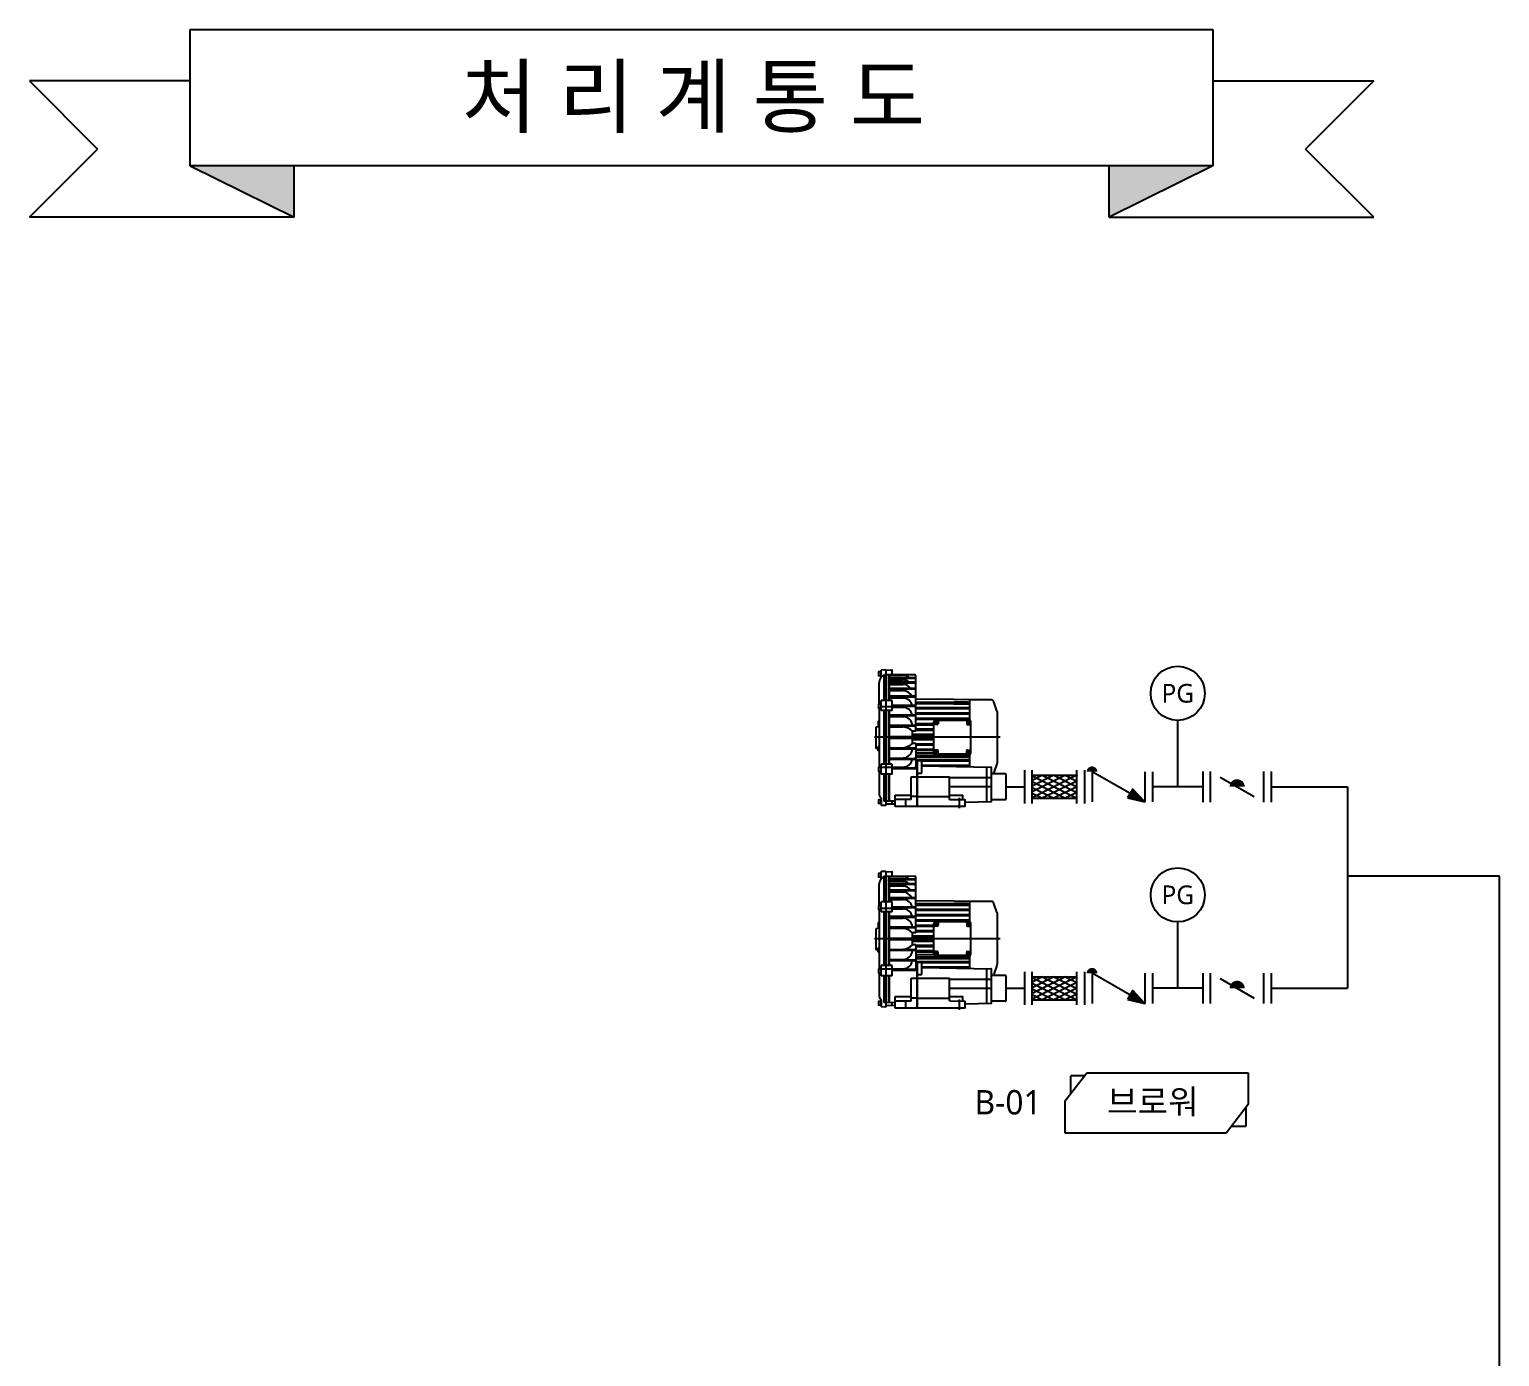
# Model space of a CAD drawing. Header units: millimetres. Extents: x 169673 to 334584, y 156879 to 224061.
# Drawn here: x 180751 to 187109, y 216385 to 222126 of the extents above; entities that cross this region are included whole.
import ezdxf
from ezdxf.enums import TextEntityAlignment as Align

# ---------------------------------------------------------------- set-up
doc = ezdxf.new("R2010")
doc.units = ezdxf.units.MM
doc.header["$LTSCALE"] = 40
doc.header["$MEASUREMENT"] = 0
doc.layers.get('0').update_dxf_attribs({"linetype": 'CONTINUOUS'})
for name, color, linetype in [('A-XXXX-TXT2', 3, 'CONTINUOUS'), ('WL', 5, 'CONTINUOUS'), ('장비', 5, 'CONTINUOUS'), ('해성', 4, 'CONTINUOUS')]:
    doc.layers.add(name, color=color, linetype=linetype)
doc.styles.add('돋움', font='')
doc.styles.add('맑은 고딕', font='malgun.ttf')
doc.styles.get('돋움').set_extended_font_data('Dotum')

msp = doc.modelspace()

# ---------------------------------------------------------------- hatches: boundary and pattern name
at = {"layer": '해성'}
h = msp.add_hatch(color=256, dxfattribs=at)
h.paths.add_polyline_path([(181446.1, 221536.2), (181895.3, 221313.7), (181895.3, 221536.2)])
h.paths.add_polyline_path([(185869.3, 221536.2), (185420.1, 221536.2), (185420.1, 221313.7)])

# ---------------------------------------------------------------- linework, layer by layer
at = {"color": 3}
for p, q in [((185229.3, 217489.8, 0), (185324.4, 217613.3, 0)), ((185314.3, 217600.3, 0), (185253.9, 217600.3, 0)), ((185253.9, 217521.7, 0), (185253.9, 217600.3, 0)), ((185324.4, 217613.3, 0), (186022.1, 217613.3, 0)), ((186022.1, 217613.3, 0), (186022.1, 217476.5, 0)), ((185229.3, 217489.8, 0), (185229.3, 217352.9, 0)), ((186022.1, 217476.5, 0), (185927.1, 217352.9, 0)), ((186010.9, 217461.9, 0), (186010.9, 217381.8, 0)), ((185949.3, 217381.8, 0), (186010.9, 217381.8, 0)), ((185229.3, 217352.9, 0), (185927.1, 217352.9, 0))]:
    msp.add_line(p, q, dxfattribs=at)
at = {"layer": 'WL'}
for p, q in [((185717, 218849.9, 0), (185717, 219136.9, 0)), ((185054.3, 218921.8, 0), (185054.3, 218778.1, 0)), ((185087, 218778.1, 0), (185087, 218921.8, 0)), ((185280.8, 218778.1, 0), (185280.8, 218921.8, 0)), ((185313.5, 218921.8, 0), (185313.5, 218778.1, 0)), ((185575.3, 218784.5, 0), (185346.2, 218915.4, 0)), ((185346.2, 218915.4, 0), (185346.2, 218784.5, 0)), ((185575.3, 218915.4, 0), (185575.3, 218784.5, 0)), ((185608, 218915.4, 0), (185608, 218784.5, 0)), ((185826.1, 218915.6, 0), (185826.1, 218784.2, 0)), ((185858.8, 218784.2, 0), (185858.8, 218915.6, 0)), ((186088.7, 218784.2, 0), (186088.7, 218915.6, 0)), ((186121.4, 218915.6, 0), (186121.4, 218784.2, 0)), ((184974.3, 218849.9, 0), (185054.3, 218849.9, 0)), ((185131.7, 218899.6, 0), (185087, 218877.3, 0)), ((185181.3, 218899.6, 0), (185087, 218852.5, 0)), ((185230.9, 218899.6, 0), (185087, 218827.7, 0)), ((185280.4, 218899.6, 0), (185087, 218802.9, 0)), ((185087, 218899.6, 0), (185280.8, 218899.6, 0)), ((185087, 218897, 0), (185280.4, 218800.3, 0)), ((185087, 218872.2, 0), (185230.9, 218800.3, 0)), ((185087, 218847.4, 0), (185181.3, 218800.3, 0)), ((185131.3, 218899.6, 0), (185280.8, 218824.9, 0)), ((185280.8, 218875, 0), (185131.3, 218800.3, 0)), ((185180.9, 218899.6, 0), (185280.8, 218849.7, 0)), ((185280.8, 218850.2, 0), (185180.9, 218800.3, 0)), ((185230.5, 218899.6, 0), (185280.8, 218874.5, 0)), ((185280.1, 218899.6, 0), (185280.8, 218899.3, 0)), ((185826.1, 218849.9, 0), (185608, 218849.9, 0)), ((185900.4, 218891.9, 0), (186047.1, 218808, 0)), ((186121.4, 218849.9, 0), (186450.9, 218849.9, 0)), ((186450.9, 218849.9, 0), (186450.9, 217978.3, 0)), ((185087, 218822.6, 0), (185131.7, 218800.3, 0)), ((185087, 218800.3, 0), (185280.8, 218800.3, 0)), ((185280.8, 218825.4, 0), (185230.5, 218800.3, 0)), ((185280.8, 218800.6, 0), (185280.1, 218800.3, 0)), ((187108.8, 213741.6), (187108.8, 218463.6)), ((185717, 217978.3, 0), (185717, 218265.2, 0)), ((185054.3, 218050.1, 0), (185054.3, 217906.4, 0)), ((185087, 217906.4, 0), (185087, 218050.1, 0)), ((185131.7, 218027.9, 0), (185087, 218005.6, 0)), ((185181.3, 218027.9, 0), (185087, 217980.8, 0)), ((185230.9, 218027.9, 0), (185087, 217956, 0)), ((185280.4, 218027.9, 0), (185087, 217931.2, 0)), ((185087, 218027.9, 0), (185280.8, 218027.9, 0)), ((185087, 218025.3, 0), (185280.4, 217928.6, 0)), ((185131.3, 218027.9, 0), (185280.8, 217953.2, 0)), ((185180.9, 218027.9, 0), (185280.8, 217978, 0)), ((185230.5, 218027.9, 0), (185280.8, 218002.8, 0)), ((185280.1, 218027.9, 0), (185280.8, 218027.6, 0)), ((185280.8, 217906.4, 0), (185280.8, 218050.1, 0)), ((185313.5, 218050.1, 0), (185313.5, 217906.4, 0)), ((185575.3, 217912.8, 0), (185346.2, 218043.7, 0)), ((185346.2, 218043.7, 0), (185346.2, 217912.8, 0)), ((185575.3, 218043.7, 0), (185575.3, 217912.8, 0)), ((185608, 218043.7, 0), (185608, 217912.8, 0)), ((185826.1, 218044, 0), (185826.1, 217912.6, 0)), ((185858.8, 217912.6, 0), (185858.8, 218044, 0)), ((185900.4, 218020.2, 0), (186047.1, 217936.3, 0)), ((186088.7, 217912.6, 0), (186088.7, 218044, 0)), ((186121.4, 218044, 0), (186121.4, 217912.6, 0)), ((184974.3, 217978.3, 0), (185054.3, 217978.3, 0)), ((185087, 218000.5, 0), (185230.9, 217928.6, 0)), ((185087, 217975.7, 0), (185181.3, 217928.6, 0)), ((185087, 217950.9, 0), (185131.7, 217928.6, 0)), ((185280.8, 218003.3, 0), (185131.3, 217928.6, 0)), ((185280.8, 217978.5, 0), (185180.9, 217928.6, 0)), ((185280.8, 217953.7, 0), (185230.5, 217928.6, 0)), ((185826.1, 217978.3, 0), (185608, 217978.3, 0)), ((186121.4, 217978.3, 0), (186450.9, 217978.3, 0)), ((185087, 217928.6, 0), (185280.8, 217928.6, 0)), ((185280.8, 217928.9, 0), (185280.1, 217928.6, 0))]:
    msp.add_line(p, q, dxfattribs=at)
at = {"layer": 'WL', "elevation": 0}
for points in [[(185334.2, 218915.4, 21.8, 21.8, -1), (185358.2, 218915.4, 0, 0, 0)], [(185334.2, 218043.7, 21.8, 21.8, -1), (185358.2, 218043.7, 0, 0, 0)]]:
    msp.add_lwpolyline(points, format="xyseb", dxfattribs=at)
for points in [[(185500.3, 218801.9), (185575.3, 218784.5), (185522.2, 218840.2), (185500.3, 218801.9)], [(185500.3, 217930.3), (185575.3, 217912.8), (185522.2, 217968.5), (185500.3, 217930.3)]]:
    msp.add_lwpolyline(points, dxfattribs=at)
at = {"layer": 'WL', "const_width": 31.2, "elevation": 0}
for points in [[(185956.5, 218849.9, -1), (185991, 218849.9, -1)], [(185956.5, 217978.3, -1), (185991, 217978.3, -1)]]:
    msp.add_lwpolyline(points, format="xyb", dxfattribs=at)
at = {"layer": 'WL'}
msp.add_lwpolyline([(187108.8, 218463.6), (186450.9, 218463.6)], dxfattribs=at)
for centre in [(185717, 219254, 0), (185717, 218382.3, 0)]:
    msp.add_circle(centre, 117.1, dxfattribs=at)
for points in [[(185522.2, 218840.2, 0), (185500.3, 218801.9, 0), (185575.3, 218784.5, 0)], [(185522.2, 217968.5, 0), (185500.3, 217930.3, 0), (185575.3, 217912.8, 0)]]:
    msp.add_solid(points, dxfattribs=at)
at = {"layer": '장비'}
for p, q in [((184422.5, 219346.8, 0), (184422.5, 219330.8, 0)), ((184434.1, 219347.1, 0), (184422.8, 219347.1, 0)), ((184432.4, 219346.8, 0), (184432.4, 219330.8, 0)), ((184453.9, 219355.3, 0), (184453.9, 218768.8, 0)), ((184434.1, 219330.5, 0), (184422.8, 219330.5, 0)), ((184816.5, 219226.1, 0), (184816.5, 219136.9, 0)), ((184909.7, 219226.1, 0), (184816.8, 219226.1, 0)), ((184422.5, 219206.9, 0), (184422.5, 219190.9, 0)), ((184423.2, 219190.6, 0), (184422.5, 219191.3, 0)), ((184434.1, 219207.1, 0), (184422.8, 219207.1, 0)), ((184434.1, 219190.6, 0), (184422.8, 219190.6, 0)), ((184425.3, 219190.6, 0), (184425.3, 218933.3, 0)), ((184432.4, 219206.9, 0), (184432.4, 219190.9, 0)), ((184934.9, 219179.1, 0), (184922.2, 219217, 0)), ((184934.9, 219179.1, 0), (184922.2, 219217, 0)), ((184411.9, 219108, 0), (184411.9, 219016.2, 0)), ((184421.8, 219132.6, 0), (184421.8, 219116.6, 0)), ((184425.3, 219132.9, 0), (184422, 219132.9, 0)), ((184425.3, 219116.3, 0), (184422, 219116.3, 0)), ((184817.4, 219136.9, 0), (184667, 219136.9, 0)), ((184421.8, 219007.3, 0), (184421.8, 219023.3, 0)), ((184425.3, 219023.6, 0), (184422, 219023.6, 0)), ((184425.3, 219007, 0), (184422, 219007, 0)), ((184817.4, 218991.5, 0), (184667, 218991.5, 0)), ((184422.5, 218933.1, 0), (184422.5, 218917.1, 0)), ((184434.1, 218933.3, 0), (184422.8, 218933.3, 0)), ((184434.1, 218916.8, 0), (184422.8, 218916.8, 0)), ((184425.3, 218916.8, 0), (184425.3, 218822.9, 0)), ((184432.4, 218933.1, 0), (184432.4, 218917.1, 0)), ((184972.7, 218905.6, 0), (184913.2, 218906.1, 0)), ((184972.7, 218905.6, 0), (184913.2, 218906.1, 0)), ((184934.9, 218949.2, 0), (184922.2, 218911.3, 0)), ((184422.5, 218793.4, 0), (184422.5, 218777.3, 0)), ((184434.1, 218793.6, 0), (184422.8, 218793.6, 0)), ((184434.1, 218777.1, 0), (184422.8, 218777.1, 0)), ((184432.4, 218793.4, 0), (184432.4, 218777.3, 0)), ((184972.7, 218794.2, 0), (184913.2, 218793.8, 0)), ((184797.5, 218764.7, 0), (184495.2, 218764.7, 0)), ((184422.5, 218475.1, 0), (184422.5, 218459.1, 0)), ((184434.1, 218475.4, 0), (184422.8, 218475.4, 0)), ((184434.1, 218458.9, 0), (184422.8, 218458.9, 0)), ((184432.4, 218475.1, 0), (184432.4, 218459.1, 0)), ((184453.9, 218483.7, 0), (184453.9, 217897.2, 0)), ((184422.5, 218335.2, 0), (184422.5, 218319.2, 0)), ((184434.1, 218335.5, 0), (184422.8, 218335.5, 0)), ((184432.4, 218335.2, 0), (184432.4, 218319.2, 0)), ((184816.5, 218354.4, 0), (184816.5, 218265.2, 0)), ((184909.7, 218354.4, 0), (184816.8, 218354.4, 0)), ((184934.9, 218307.4, 0), (184922.2, 218345.4, 0)), ((184934.9, 218307.4, 0), (184922.2, 218345.4, 0)), ((184423.2, 218319, 0), (184422.5, 218319.7, 0)), ((184434.1, 218319, 0), (184422.8, 218319, 0)), ((184425.3, 218319, 0), (184425.3, 218061.7, 0)), ((184411.9, 218236.3, 0), (184411.9, 218144.5, 0)), ((184421.8, 218260.9, 0), (184421.8, 218244.9, 0)), ((184425.3, 218261.2, 0), (184422, 218261.2, 0)), ((184425.3, 218244.7, 0), (184422, 218244.7, 0)), ((184817.4, 218265.2, 0), (184667, 218265.2, 0)), ((184421.8, 218135.6, 0), (184421.8, 218151.7, 0)), ((184425.3, 218151.9, 0), (184422, 218151.9, 0)), ((184425.3, 218135.4, 0), (184422, 218135.4, 0)), ((184817.4, 218119.8, 0), (184667, 218119.8, 0)), ((184934.9, 218077.5, 0), (184922.2, 218039.6, 0)), ((184422.5, 218061.4, 0), (184422.5, 218045.4, 0)), ((184434.1, 218061.7, 0), (184422.8, 218061.7, 0)), ((184434.1, 218045.2, 0), (184422.8, 218045.2, 0)), ((184425.3, 218045.2, 0), (184425.3, 217951.2, 0)), ((184432.4, 218061.4, 0), (184432.4, 218045.4, 0)), ((184972.7, 218033.9, 0), (184913.2, 218034.4, 0)), ((184972.7, 218033.9, 0), (184913.2, 218034.4, 0)), ((184422.5, 217921.7, 0), (184422.5, 217905.7, 0)), ((184434.1, 217921.9, 0), (184422.8, 217921.9, 0)), ((184434.1, 217905.4, 0), (184422.8, 217905.4, 0)), ((184432.4, 217921.7, 0), (184432.4, 217905.7, 0)), ((184797.5, 217893, 0), (184495.2, 217893, 0)), ((184972.7, 217922.6, 0), (184913.2, 217922.1, 0))]:
    msp.add_line(p, q, dxfattribs=at)
at = {"layer": '장비', "elevation": 0}
for points in [[(184453.9, 219355.3), (184434.1, 219354.7)], [(184434.1, 219323.4), (184434.1, 219354.7)], [(184453.9, 219355.3), (184481.2, 219354.5)], [(184482, 219336), (184482, 219353.7)], [(184425.3, 219207.1), (184425.3, 219301.3)], [(184446.3, 219331.5), (184448.1, 219336.4)], [(184446.3, 219331.5), (184446.3, 219223.8)], [(184448.1, 219336.4), (184448.1, 219223.8)], [(184448.1, 219336.4), (184579, 219335)], [(184465.5, 219336.2), (184468.8, 219333.4)], [(184465.5, 219336.2), (184465.5, 219223.8)], [(184579, 219321.9), (184465.5, 219321.9)], [(184579, 219318.6), (184465.5, 219318.6)], [(184468.8, 219313), (184465.5, 219318.6)], [(184579, 219302.1), (184465.5, 219302.1)], [(184579, 219298.8), (184465.5, 219298.8)], [(184468.8, 219293.1), (184465.5, 219298.8)], [(184468.8, 219333.4), (184468.8, 219321.9)], [(184468.8, 219333.4), (184529.9, 219332.7)], [(184468.8, 219313), (184529.9, 219312.4)], [(184468.8, 219313), (184468.8, 219302.1)], [(184468.8, 219293.1), (184529.9, 219292.4)], [(184468.8, 219293.1), (184468.8, 219275)], [(184583.9, 219090.7), (184583.9, 219330)], [(184482, 219223.8), (184434.1, 219223.8)], [(184434.1, 219180.2), (184434.1, 219223.8)], [(184579, 219275), (184465.5, 219275)], [(184579, 219271.7), (184465.5, 219271.7)], [(184468.8, 219266.7), (184465.5, 219271.7)], [(184579, 219241.6), (184465.5, 219241.6)], [(184579, 219238.3), (184465.5, 219238.3)], [(184468.8, 219234.4), (184465.5, 219238.3)], [(184468.8, 219266.7), (184529.9, 219266)], [(184468.8, 219266.7), (184468.8, 219241.6)], [(184468.8, 219234.4), (184529.9, 219233.7)], [(184468.8, 219234.4), (184468.8, 219223.8)], [(184482, 219180.2), (184482, 219223.8)], [(184677.8, 219228.6), (184583.9, 219226.9)], [(184816.5, 219226.1), (184677.8, 219228.6)], [(184816.8, 219224.4), (184816.8, 219226.1)], [(184482, 219195.4), (184434.1, 219195.4)], [(184482, 219180.2), (184434.1, 219180.2)], [(184446.3, 219180.2), (184446.3, 218948.1)], [(184448.1, 219180.2), (184448.1, 218948.1)], [(184465.5, 219180.2), (184465.5, 218948.1)], [(184579, 219160.1), (184465.5, 219160.1)], [(184579, 219156.8), (184465.5, 219156.8)], [(184468.8, 219153.9), (184465.5, 219156.8)], [(184468.8, 219180.2), (184468.8, 219160.1)], [(184579, 219200.9), (184482, 219200.9)], [(184579, 219197.6), (184482, 219197.6)], [(184482, 219194), (184529.9, 219193.5)], [(184583.9, 219216.1), (184811.6, 219216.1)], [(184583.9, 219214.5), (184811.6, 219214.5)], [(184677.8, 219208.7), (184583.9, 219207.1)], [(184583.9, 219193), (184811.6, 219193)], [(184583.9, 219191.4), (184811.6, 219191.4)], [(184583.9, 219188), (184811.6, 219188)], [(184583.9, 219169.9), (184811.6, 219169.9)], [(184583.9, 219168.2), (184811.6, 219168.2)], [(184583.9, 219164.9), (184811.6, 219164.9)], [(184816.5, 219206.3), (184677.8, 219208.7)], [(184808.3, 219216.2), (184752.1, 219216.2)], [(184811.6, 219216.1), (184811.6, 219206.3)], [(184811.6, 219193), (184811.6, 219188)], [(184811.6, 219169.9), (184811.6, 219164.9)], [(184937.4, 218953.5), (184937.4, 219174.8)], [(184425.3, 219109.9), (184411.9, 219108)], [(184579, 219115.2), (184465.5, 219115.2)], [(184579, 219111.8), (184465.5, 219111.8)], [(184468.8, 219109.9), (184465.5, 219111.8)], [(184468.8, 219153.9), (184468.8, 219115.2)], [(184468.8, 219153.9), (184529.9, 219153.3)], [(184468.8, 219109.9), (184529.9, 219109.2)], [(184468.8, 219109.9), (184468.8, 219067.5)], [(184583.9, 219146.7), (184811.6, 219146.7)], [(184583.9, 219145.1), (184811.6, 219145.1)], [(184583.9, 219141.8), (184811.6, 219141.8)], [(184583.9, 219123.6), (184662.1, 219123.6)], [(184583.9, 219122), (184662.1, 219122)], [(184583.9, 219118.7), (184662.1, 219118.7)], [(184583.9, 219100.5), (184662.1, 219100.5)], [(184583.9, 219098.8), (184662.1, 219098.8)], [(184583.9, 219095.5), (184662.1, 219095.5)], [(184662.1, 218996.4), (184662.1, 219131.9)], [(184676.9, 219119.5), (184665.4, 219119.5)], [(184676.2, 219126.9), (184669.4, 219126.9)], [(184672.8, 219123.5), (184672.8, 219130.4)], [(184680.2, 219133.6), (184680.2, 219122.8)], [(184804.2, 219133.6), (184804.2, 219122.8)], [(184807.5, 219119.5), (184819, 219119.5)], [(184808.2, 219126.9), (184815, 219126.9)], [(184811.6, 219146.7), (184811.6, 219141.8)], [(184811.6, 219123.5), (184811.6, 219130.4)], [(184822.3, 218996.4), (184822.3, 219131.9)], [(184949.7, 219064.2), (184405, 219064.2)], [(184468.8, 219067.5), (184465.5, 219066.6)], [(184465.5, 219066.6), (184581.5, 219066.6)], [(184465.5, 219061.7), (184581.5, 219061.7)], [(184468.8, 219060.9), (184465.5, 219061.7)], [(184468.8, 219067.5), (184580.6, 219067.5)], [(184468.8, 219060.9), (184468.8, 219018.4)], [(184468.8, 219060.9), (184580.6, 219060.9)], [(184569.6, 219067.5), (184569.6, 219090.7)], [(184583.9, 219090.7), (184569.6, 219090.7)], [(184569.6, 219077.4), (184662.1, 219077.4)], [(184569.6, 219075.7), (184662.1, 219075.7)], [(184569.6, 219072.4), (184662.1, 219072.4)], [(184569.6, 219037.6), (184569.6, 219060.9)], [(184569.6, 219059.2), (184662.1, 219059.2)], [(184569.6, 219055.9), (184662.1, 219055.9)], [(184569.6, 219054.2), (184662.1, 219054.2)], [(184583.9, 219037.6), (184569.6, 219037.6)], [(184580.6, 219067.5), (184581.5, 219066.6)], [(184581.5, 219061.7), (184580.6, 219060.9)], [(184583.9, 219037.6), (184583.9, 218932.4)], [(184583.9, 219036.1), (184662.1, 219036.1)], [(184583.9, 219032.8), (184662.1, 219032.8)], [(184583.9, 219031.1), (184662.1, 219031.1)], [(184421.8, 219014.8), (184411.9, 219016.2)], [(184468.8, 219018.4), (184465.5, 219016.5)], [(184579, 219016.5), (184465.5, 219016.5)], [(184579, 219013.2), (184465.5, 219013.2)], [(184468.8, 218974.4), (184465.5, 218971.5)], [(184579, 218971.5), (184465.5, 218971.5)], [(184579, 218968.2), (184465.5, 218968.2)], [(184468.8, 219018.4), (184529.9, 219019.1)], [(184468.8, 219013.2), (184468.8, 218974.4)], [(184468.8, 218974.4), (184529.9, 218975.1)], [(184468.8, 218968.2), (184468.8, 218948.1)], [(184583.9, 219012.9), (184662.1, 219012.9)], [(184583.9, 219009.6), (184662.1, 219009.6)], [(184583.9, 219008), (184662.1, 219008)], [(184583.9, 218996.4), (184662.1, 218996.4)], [(184583.9, 218986.5), (184816.5, 218986.5)], [(184583.9, 218978.2), (184816.5, 218978.2)], [(184583.9, 218966.7), (184811.6, 218966.7)], [(184676.9, 219008.8), (184665.4, 219008.8)], [(184676.2, 219001.4), (184669.4, 219001.4)], [(184672.8, 219004.8), (184672.8, 218998)], [(184680.2, 218994.8), (184680.2, 219005.5)], [(184804.2, 218994.8), (184804.2, 219005.5)], [(184807.5, 219008.8), (184819, 219008.8)], [(184808.2, 219001.4), (184815, 219001.4)], [(184811.6, 219004.8), (184811.6, 218998)], [(184811.6, 218961.7), (184811.6, 218966.7)], [(184816.5, 218991.5), (184816.5, 218936.4)], [(184482, 218948.1), (184434.1, 218948.1)], [(184434.1, 218904.5), (184434.1, 218948.1)], [(184482, 218932.9), (184434.1, 218932.9)], [(184482, 218904.5), (184434.1, 218904.5)], [(184446.3, 218904.5), (184446.3, 218788)], [(184448.1, 218904.5), (184448.1, 218787.9)], [(184465.5, 218904.5), (184465.5, 218787.6)], [(184468.8, 218904.5), (184468.8, 218787.6)], [(184482, 218904.5), (184482, 218948.1)], [(184482, 218934.3), (184529.9, 218934.8)], [(184579, 218930.8), (184482, 218930.8)], [(184579, 218927.5), (184482, 218927.5)], [(184589.4, 218963.3), (184583.9, 218963.8)], [(184589.4, 218963.4), (184811.6, 218963.4)], [(184589.4, 218764.7), (184589.4, 218963.3)], [(184589.4, 218963.3), (184591, 218963.3)], [(184591, 218963.3), (184610, 218963.3)], [(184591, 218764.7), (184591, 218963.3)], [(184591, 218909.4), (184610, 218909.4)], [(184610, 218909.4), (184610, 218963.3)], [(184610, 218961.7), (184811.6, 218961.7)], [(184610, 218943.5), (184811.6, 218943.5)], [(184610, 218940.4), (184909.9, 218934.6)], [(184610, 218940.2), (184811.6, 218940.2)], [(184701.7, 218938.6), (184811.6, 218938.6)], [(184811.6, 218938.6), (184811.6, 218943.5)], [(184891.7, 218785.4), (184891.7, 218934.9)], [(184911.5, 218787.4), (184911.5, 218932.9)], [(184974.3, 218795.9), (184974.3, 218904)], [(184564.6, 218893.7), (184729.8, 218893.7)], [(184564.6, 218794.4), (184564.6, 218893.7)], [(184729.8, 218795.5), (184729.8, 218893.7)], [(184729.8, 218890.3), (184911.5, 218890.3)], [(184729.8, 218851), (184911.5, 218851)], [(184434.1, 218800.8), (184434.1, 218769.4)], [(184495.2, 218787.1), (184446.3, 218788)], [(184495.2, 218774.7), (184453.9, 218775.4)], [(184482, 218774.9), (184482, 218787.3)], [(184495.2, 218814.2), (184564.6, 218814.2)], [(184495.2, 218764.7), (184495.2, 218814.2)], [(184564.6, 218794.4), (184495.2, 218794.4)], [(184541.5, 218764.7), (184541.5, 218794.4)], [(184589.4, 218807.7), (184564.6, 218807.7)], [(184591, 218807.7), (184729.8, 218807.7)], [(184729.8, 218814.2), (184787.6, 218814.2)], [(184729.8, 218795.5), (184797.5, 218794.4)], [(184772.8, 218757.5), (184772.8, 218802)], [(184787.6, 218794.6), (184787.6, 218814.2)], [(184797.5, 218764.7), (184797.5, 218794.4)], [(184797.5, 218783.5), (184909.9, 218785.7)], [(184453.9, 218768.8), (184434.1, 218769.4)], [(184453.9, 218483.7), (184434.1, 218483.1)], [(184434.1, 218451.7), (184434.1, 218483.1)], [(184446.3, 218459.8), (184448.1, 218464.7)], [(184446.3, 218459.8), (184446.3, 218352.1)], [(184448.1, 218464.7), (184579, 218463.3)], [(184448.1, 218464.7), (184448.1, 218352.1)], [(184453.9, 218483.7), (184481.2, 218482.8)], [(184465.5, 218464.5), (184465.5, 218352.1)], [(184465.5, 218464.5), (184468.8, 218461.7)], [(184468.8, 218461.7), (184468.8, 218450.2)], [(184468.8, 218461.7), (184529.9, 218461)], [(184482, 218464.3), (184482, 218482)], [(184583.9, 218219), (184583.9, 218458.3)], [(184425.3, 218335.5), (184425.3, 218429.6)], [(184579, 218450.2), (184465.5, 218450.2)], [(184579, 218446.9), (184465.5, 218446.9)], [(184468.8, 218441.4), (184465.5, 218446.9)], [(184579, 218430.4), (184465.5, 218430.4)], [(184579, 218427.1), (184465.5, 218427.1)], [(184468.8, 218421.4), (184465.5, 218427.1)], [(184579, 218403.3), (184465.5, 218403.3)], [(184579, 218400), (184465.5, 218400)], [(184468.8, 218395), (184465.5, 218400)], [(184468.8, 218441.4), (184468.8, 218430.4)], [(184468.8, 218441.4), (184529.9, 218440.7)], [(184468.8, 218421.4), (184529.9, 218420.7)], [(184468.8, 218421.4), (184468.8, 218403.3)], [(184468.8, 218395), (184529.9, 218394.3)], [(184468.8, 218395), (184468.8, 218369.9)], [(184482, 218352.1), (184434.1, 218352.1)], [(184434.1, 218308.5), (184434.1, 218352.1)], [(184579, 218369.9), (184465.5, 218369.9)], [(184468.8, 218362.7), (184465.5, 218366.6)], [(184579, 218366.6), (184465.5, 218366.6)], [(184468.8, 218362.7), (184468.8, 218352.1)], [(184468.8, 218362.7), (184529.9, 218362)], [(184482, 218308.5), (184482, 218352.1)], [(184677.8, 218356.9), (184583.9, 218355.2)], [(184583.9, 218344.5), (184811.6, 218344.5)], [(184583.9, 218342.8), (184811.6, 218342.8)], [(184677.8, 218337.1), (184583.9, 218335.4)], [(184816.5, 218354.4), (184677.8, 218356.9)], [(184816.5, 218334.6), (184677.8, 218337.1)], [(184808.3, 218344.5), (184752.1, 218344.5)], [(184811.6, 218344.5), (184811.6, 218334.7)], [(184816.8, 218352.7), (184816.8, 218354.4)], [(184482, 218323.7), (184434.1, 218323.7)], [(184482, 218308.5), (184434.1, 218308.5)], [(184446.3, 218308.5), (184446.3, 218076.5)], [(184448.1, 218308.5), (184448.1, 218076.5)], [(184465.5, 218308.5), (184465.5, 218076.5)], [(184579, 218288.4), (184465.5, 218288.4)], [(184579, 218285.1), (184465.5, 218285.1)], [(184468.8, 218282.3), (184465.5, 218285.1)], [(184468.8, 218308.5), (184468.8, 218288.4)], [(184468.8, 218282.3), (184468.8, 218243.5)], [(184468.8, 218282.3), (184529.9, 218281.6)], [(184579, 218329.2), (184482, 218329.2)], [(184579, 218325.9), (184482, 218325.9)], [(184482, 218322.3), (184529.9, 218321.8)], [(184583.9, 218321.3), (184811.6, 218321.3)], [(184583.9, 218319.7), (184811.6, 218319.7)], [(184583.9, 218316.4), (184811.6, 218316.4)], [(184583.9, 218298.2), (184811.6, 218298.2)], [(184583.9, 218296.6), (184811.6, 218296.6)], [(184583.9, 218293.3), (184811.6, 218293.3)], [(184583.9, 218275.1), (184811.6, 218275.1)], [(184583.9, 218273.4), (184811.6, 218273.4)], [(184583.9, 218270.1), (184811.6, 218270.1)], [(184811.6, 218321.3), (184811.6, 218316.4)], [(184811.6, 218298.2), (184811.6, 218293.3)], [(184811.6, 218275.1), (184811.6, 218270.1)], [(184937.4, 218081.9), (184937.4, 218303.1)], [(184425.3, 218238.2), (184411.9, 218236.3)], [(184579, 218243.5), (184465.5, 218243.5)], [(184579, 218240.2), (184465.5, 218240.2)], [(184468.8, 218238.2), (184465.5, 218240.2)], [(184468.8, 218238.2), (184529.9, 218237.6)], [(184468.8, 218238.2), (184468.8, 218195.8)], [(184583.9, 218219), (184569.6, 218219)], [(184569.6, 218195.8), (184569.6, 218219)], [(184569.6, 218205.7), (184662.1, 218205.7)], [(184569.6, 218204), (184662.1, 218204)], [(184583.9, 218251.9), (184662.1, 218251.9)], [(184583.9, 218250.3), (184662.1, 218250.3)], [(184583.9, 218247), (184662.1, 218247)], [(184583.9, 218228.8), (184662.1, 218228.8)], [(184583.9, 218227.2), (184662.1, 218227.2)], [(184583.9, 218223.9), (184662.1, 218223.9)], [(184662.1, 218124.8), (184662.1, 218260.2)], [(184676.9, 218247.8), (184665.4, 218247.8)], [(184676.2, 218255.3), (184669.4, 218255.3)], [(184672.8, 218251.9), (184672.8, 218258.7)], [(184680.2, 218261.9), (184680.2, 218251.1)], [(184804.2, 218261.9), (184804.2, 218251.1)], [(184807.5, 218247.8), (184819, 218247.8)], [(184808.2, 218255.3), (184815, 218255.3)], [(184811.6, 218251.9), (184811.6, 218258.7)], [(184822.3, 218124.8), (184822.3, 218260.2)], [(184949.7, 218192.5), (184405, 218192.5)], [(184421.8, 218143.1), (184411.9, 218144.5)], [(184468.8, 218195.8), (184465.5, 218195)], [(184465.5, 218195), (184581.5, 218195)], [(184465.5, 218190), (184581.5, 218190)], [(184468.8, 218189.2), (184465.5, 218190)], [(184468.8, 218146.8), (184465.5, 218144.8)], [(184579, 218144.8), (184465.5, 218144.8)], [(184579, 218141.5), (184465.5, 218141.5)], [(184468.8, 218195.8), (184580.6, 218195.8)], [(184468.8, 218189.2), (184580.6, 218189.2)], [(184468.8, 218189.2), (184468.8, 218146.8)], [(184468.8, 218146.8), (184529.9, 218147.4)], [(184468.8, 218141.5), (184468.8, 218102.7)], [(184569.6, 218200.7), (184662.1, 218200.7)], [(184569.6, 218166), (184569.6, 218189.2)], [(184569.6, 218187.5), (184662.1, 218187.5)], [(184569.6, 218184.2), (184662.1, 218184.2)], [(184569.6, 218182.6), (184662.1, 218182.6)], [(184583.9, 218166), (184569.6, 218166)], [(184580.6, 218195.8), (184581.5, 218195)], [(184581.5, 218190), (184580.6, 218189.2)], [(184583.9, 218166), (184583.9, 218060.8)], [(184583.9, 218164.4), (184662.1, 218164.4)], [(184583.9, 218161.1), (184662.1, 218161.1)], [(184583.9, 218159.4), (184662.1, 218159.4)], [(184583.9, 218141.3), (184662.1, 218141.3)], [(184482, 218076.5), (184434.1, 218076.5)], [(184434.1, 218032.9), (184434.1, 218076.5)], [(184468.8, 218102.7), (184465.5, 218099.9)], [(184579, 218099.9), (184465.5, 218099.9)], [(184579, 218096.5), (184465.5, 218096.5)], [(184468.8, 218102.7), (184529.9, 218103.4)], [(184468.8, 218096.5), (184468.8, 218076.5)], [(184482, 218032.9), (184482, 218076.5)], [(184583.9, 218138), (184662.1, 218138)], [(184583.9, 218136.3), (184662.1, 218136.3)], [(184583.9, 218124.7), (184662.1, 218124.7)], [(184583.9, 218114.8), (184816.5, 218114.8)], [(184583.9, 218106.6), (184816.5, 218106.6)], [(184583.9, 218095), (184811.6, 218095)], [(184589.4, 218091.6), (184583.9, 218092.1)], [(184589.4, 218091.7), (184811.6, 218091.7)], [(184589.4, 218091.6), (184591, 218091.6)], [(184589.4, 217893), (184589.4, 218091.6)], [(184591, 217893), (184591, 218091.6)], [(184591, 218091.6), (184610, 218091.6)], [(184610, 218037.7), (184610, 218091.6)], [(184610, 218090), (184811.6, 218090)], [(184676.9, 218137.2), (184665.4, 218137.2)], [(184676.2, 218129.7), (184669.4, 218129.7)], [(184672.8, 218133.1), (184672.8, 218126.3)], [(184680.2, 218123.1), (184680.2, 218133.8)], [(184804.2, 218123.1), (184804.2, 218133.8)], [(184807.5, 218137.2), (184819, 218137.2)], [(184808.2, 218129.7), (184815, 218129.7)], [(184811.6, 218133.1), (184811.6, 218126.3)], [(184811.6, 218090), (184811.6, 218095)], [(184816.5, 218119.8), (184816.5, 218064.7)], [(184482, 218061.3), (184434.1, 218061.3)], [(184482, 218032.9), (184434.1, 218032.9)], [(184446.3, 218032.9), (184446.3, 217916.3)], [(184448.1, 218032.9), (184448.1, 217916.3)], [(184465.5, 218032.9), (184465.5, 217916)], [(184468.8, 218032.9), (184468.8, 217915.9)], [(184482, 218062.7), (184529.9, 218063.2)], [(184579, 218059.1), (184482, 218059.1)], [(184579, 218055.8), (184482, 218055.8)], [(184564.6, 218022), (184729.8, 218022)], [(184564.6, 217922.8), (184564.6, 218022)], [(184591, 218037.7), (184610, 218037.7)], [(184610, 218071.9), (184811.6, 218071.9)], [(184610, 218068.7), (184909.9, 218062.9)], [(184610, 218068.6), (184811.6, 218068.6)], [(184701.7, 218066.9), (184811.6, 218066.9)], [(184729.8, 217923.9), (184729.8, 218022)], [(184729.8, 218018.6), (184911.5, 218018.6)], [(184811.6, 218066.9), (184811.6, 218071.9)], [(184891.7, 217913.7), (184891.7, 218063.3)], [(184911.5, 217915.7), (184911.5, 218061.3)], [(184974.3, 217924.2), (184974.3, 218032.3)], [(184729.8, 217979.3), (184911.5, 217979.3)], [(184434.1, 217929.1), (184434.1, 217897.7)], [(184453.9, 217897.2), (184434.1, 217897.7)], [(184495.2, 217915.4), (184446.3, 217916.3)], [(184495.2, 217903), (184453.9, 217903.8)], [(184482, 217903.3), (184482, 217915.7)], [(184495.2, 217942.5), (184564.6, 217942.5)], [(184495.2, 217893), (184495.2, 217942.5)], [(184564.6, 217922.8), (184495.2, 217922.8)], [(184541.5, 217893), (184541.5, 217922.8)], [(184589.4, 217936), (184564.6, 217936)], [(184591, 217936), (184729.8, 217936)], [(184729.8, 217942.5), (184787.6, 217942.5)], [(184729.8, 217923.9), (184797.5, 217922.8)], [(184772.8, 217885.9), (184772.8, 217930.3)], [(184787.6, 217922.9), (184787.6, 217942.5)], [(184797.5, 217893), (184797.5, 217922.8)], [(184797.5, 217911.9), (184909.9, 217914)]]:
    msp.add_lwpolyline(points, dxfattribs=at)
at = {"layer": '장비'}
for centre in [(184672.8, 219126.9, 0), (184811.6, 219126.9, 0), (184672.8, 219001.4, 0), (184811.6, 219001.4, 0), (184672.8, 218255.3, 0), (184811.6, 218255.3, 0), (184672.8, 218129.7, 0), (184811.6, 218129.7, 0)]:
    msp.add_circle(centre, 4.96, dxfattribs=at)
for centre, radius, start, end in [((184422.8, 219346.8, 0), 0.248, 90, 180), ((184432.2, 219346.8, 0), 0.248, 0, 90), ((184481.2, 219353.7, 0), 0.826, 0, 88.31532), ((184422.8, 219330.8, 0), 0.248, 180, 270), ((184457.6, 219301.3, 0), 32.2, 110.52374, 180), ((184432.2, 219330.8, 0), 0.248, 270, 0), ((184529.4, 219292.6, 0), 40.1, 46.89126, 89.38013), ((184529.4, 219272.2, 0), 40.1, 48.09295, 89.38013), ((184529.4, 219252.3, 0), 40.1, 34.49386, 89.38013), ((184579, 219330, 0), 4.96, 0, 89.38013), ((184579, 219316.9, 0), 4.96, 0, 90), ((184579, 219313.6, 0), 4.96, 0, 90), ((184579, 219297.2, 0), 4.96, 0, 90), ((184579, 219293.8, 0), 4.96, 0, 90), ((184529.4, 219225.9, 0), 40.1, 23.07998, 89.38013), ((184529.4, 219193.6, 0), 40.1, 10.46937, 89.38013), ((184579, 219270, 0), 4.96, 0, 90), ((184579, 219266.7, 0), 4.96, 0, 90), ((184579, 219236.6, 0), 4.96, 0, 90), ((184579, 219233.3, 0), 4.96, 0, 90), ((184909.7, 219212.8, 0), 13.2, 18.47946, 90), ((184422.8, 219206.9, 0), 0.248, 90, 180), ((184422.8, 219190.9, 0), 0.248, 180, 270), ((184432.2, 219206.9, 0), 0.248, 0, 90), ((184432.2, 219190.9, 0), 0.248, 270, 0), ((184529.4, 219153.4, 0), 40.1, 9.70505, 89.38013), ((184579, 219195.9, 0), 4.96, 0, 90), ((184579, 219192.6, 0), 4.96, 0, 90), ((184579, 219155.2, 0), 4.96, 0, 90), ((184579, 219151.9, 0), 4.96, 0, 90), ((184932.4, 219174.8, 0), 4.96, 0, 60), ((184422, 219132.6, 0), 0.248, 90, 180), ((184422, 219116.6, 0), 0.248, 180, 270), ((184528.7, 219111.5, 0), 41.8, 4.93014, 88.46166), ((184522.2, 219041.7, 0), 68, 45.80472, 83.50837), ((184579, 219110.2, 0), 4.96, 0, 90), ((184579, 219106.9, 0), 4.96, 0, 90), ((184667, 219131.9, 0), 4.96, 90, 180), ((184665.4, 219116.2, 0), 3.3, 90, 180), ((184676.9, 219122.8, 0), 3.3, 270, 0), ((184683.6, 219133.6, 0), 3.3, 90, 180), ((184800.8, 219133.6, 0), 3.3, 0, 90), ((184807.5, 219122.8, 0), 3.3, 180, 270), ((184817.4, 219131.9, 0), 4.96, 0, 90), ((184819, 219116.2, 0), 3.3, 0, 90), ((184522.2, 219086.6, 0), 68, 276.49163, 314.19528), ((184580.6, 219064.2, 0), 3.3, 270, 90), ((184581.5, 219064.2, 0), 2.48, 270, 90), ((184422, 219023.3, 0), 0.248, 90, 180), ((184422, 219007.3, 0), 0.248, 180, 270), ((184528.7, 219016.8, 0), 41.8, 271.53834, 355.06986), ((184529.4, 218975, 0), 40.1, 270.61987, 350.29495), ((184579, 219021.4, 0), 4.96, 270, 0), ((184579, 219018.1, 0), 4.96, 270, 0), ((184579, 218976.5, 0), 4.96, 270, 0), ((184579, 218973.2, 0), 4.96, 270, 0), ((184665.4, 219012.1, 0), 3.3, 180, 270), ((184667, 218996.4, 0), 4.96, 180, 270), ((184676.9, 219005.5, 0), 3.3, 0, 90), ((184683.6, 218994.8, 0), 3.3, 180, 270), ((184800.8, 218994.8, 0), 3.3, 270, 0), ((184807.5, 219005.5, 0), 3.3, 90, 180), ((184817.4, 218996.4, 0), 4.96, 270, 0), ((184819, 219012.1, 0), 3.3, 270, 0), ((184422.8, 218933.1, 0), 0.248, 90, 180), ((184422.8, 218917.1, 0), 0.248, 180, 270), ((184432.2, 218933.1, 0), 0.248, 0, 90), ((184432.2, 218917.1, 0), 0.248, 270, 0), ((184579, 218935.7, 0), 4.96, 270, 0), ((184579, 218932.4, 0), 4.96, 270, 0), ((184909.9, 218932.9, 0), 1.65, 0, 88.89829), ((184913.2, 218907.7, 0), 1.65, 180, 269.54767), ((184909.7, 218915.5, 0), 13.2, 314.48344, 341.52054), ((184932.4, 218953.5, 0), 4.96, 300, 0), ((184972.7, 218904, 0), 1.65, 0, 89.54767), ((184422.8, 218793.4, 0), 0.248, 90, 180), ((184422.8, 218777.3, 0), 0.248, 180, 270), ((184457.6, 218822.9, 0), 32.2, 180, 223.26387), ((184432.2, 218793.4, 0), 0.248, 0, 90), ((184432.2, 218777.3, 0), 0.248, 270, 0), ((184909.9, 218787.4, 0), 1.65, 271.10171, 0), ((184913.2, 218792.1, 0), 1.65, 90.45233, 180), ((184972.7, 218795.9, 0), 1.65, 270.45233, 0), ((184422.8, 218475.1, 0), 0.248, 90, 180), ((184422.8, 218459.1, 0), 0.248, 180, 270), ((184457.6, 218429.6, 0), 32.2, 110.52374, 180), ((184432.2, 218475.1, 0), 0.248, 0, 90), ((184432.2, 218459.1, 0), 0.248, 270, 0), ((184481.2, 218482, 0), 0.826, 0, 88.31532), ((184529.4, 218420.9, 0), 40.1, 46.89126, 89.38013), ((184579, 218458.3, 0), 4.96, 0, 89.38013), ((184529.4, 218400.6, 0), 40.1, 48.09295, 89.38013), ((184529.4, 218380.6, 0), 40.1, 34.49386, 89.38013), ((184529.4, 218354.2, 0), 40.1, 23.07998, 89.38013), ((184579, 218445.2, 0), 4.96, 0, 90), ((184579, 218441.9, 0), 4.96, 0, 90), ((184579, 218425.5, 0), 4.96, 0, 90), ((184579, 218422.2, 0), 4.96, 0, 90), ((184579, 218398.4, 0), 4.96, 0, 90), ((184579, 218395.1, 0), 4.96, 0, 90), ((184422.8, 218335.2, 0), 0.248, 90, 180), ((184432.2, 218335.2, 0), 0.248, 0, 90), ((184529.4, 218321.9, 0), 40.1, 10.46937, 89.38013), ((184579, 218365, 0), 4.96, 0, 90), ((184579, 218361.7, 0), 4.96, 0, 90), ((184909.7, 218341.2, 0), 13.2, 18.47946, 90), ((184422.8, 218319.2, 0), 0.248, 180, 270), ((184432.2, 218319.2, 0), 0.248, 270, 0), ((184529.4, 218281.7, 0), 40.1, 9.70505, 89.38013), ((184528.7, 218239.8, 0), 41.8, 4.93014, 88.46166), ((184579, 218324.2, 0), 4.96, 0, 90), ((184579, 218320.9, 0), 4.96, 0, 90), ((184579, 218283.5, 0), 4.96, 0, 90), ((184579, 218280.2, 0), 4.96, 0, 90), ((184932.4, 218303.1, 0), 4.96, 0, 60), ((184422, 218260.9, 0), 0.248, 90, 180), ((184422, 218244.9, 0), 0.248, 180, 270), ((184522.2, 218170, 0), 68, 45.80472, 83.50837), ((184579, 218238.5, 0), 4.96, 0, 90), ((184579, 218235.2, 0), 4.96, 0, 90), ((184667, 218260.2, 0), 4.96, 90, 180), ((184665.4, 218244.5, 0), 3.3, 90, 180), ((184676.9, 218251.1, 0), 3.3, 270, 0), ((184683.6, 218261.9, 0), 3.3, 90, 180), ((184800.8, 218261.9, 0), 3.3, 0, 90), ((184807.5, 218251.1, 0), 3.3, 180, 270), ((184817.4, 218260.2, 0), 4.96, 0, 90), ((184819, 218244.5, 0), 3.3, 0, 90), ((184422, 218151.7, 0), 0.248, 90, 180), ((184522.2, 218215, 0), 68, 276.49163, 314.19528), ((184528.7, 218145.2, 0), 41.8, 271.53834, 355.06986), ((184579, 218149.8, 0), 4.96, 270, 0), ((184579, 218146.5, 0), 4.96, 270, 0), ((184580.6, 218192.5, 0), 3.3, 270, 90), ((184581.5, 218192.5, 0), 2.48, 270, 90), ((184665.4, 218140.5, 0), 3.3, 180, 270), ((184819, 218140.5, 0), 3.3, 270, 0), ((184422, 218135.6, 0), 0.248, 180, 270), ((184529.4, 218103.3, 0), 40.1, 270.61987, 350.29495), ((184579, 218104.8, 0), 4.96, 270, 0), ((184579, 218101.5, 0), 4.96, 270, 0), ((184667, 218124.8, 0), 4.96, 180, 270), ((184676.9, 218133.8, 0), 3.3, 0, 90), ((184683.6, 218123.1, 0), 3.3, 180, 270), ((184800.8, 218123.1, 0), 3.3, 270, 0), ((184807.5, 218133.8, 0), 3.3, 90, 180), ((184817.4, 218124.8, 0), 4.96, 270, 0), ((184932.4, 218081.8, 0), 4.96, 300, 0), ((184422.8, 218061.4, 0), 0.248, 90, 180), ((184422.8, 218045.4, 0), 0.248, 180, 270), ((184432.2, 218061.4, 0), 0.248, 0, 90), ((184432.2, 218045.4, 0), 0.248, 270, 0), ((184579, 218064.1, 0), 4.96, 270, 0), ((184579, 218060.8, 0), 4.96, 270, 0), ((184909.9, 218061.3, 0), 1.65, 0, 88.89829), ((184913.2, 218036.1, 0), 1.65, 180, 269.54767), ((184909.7, 218043.8, 0), 13.2, 314.48344, 341.52054), ((184972.7, 218032.3, 0), 1.65, 0, 89.54767), ((184457.6, 217951.2, 0), 32.2, 180, 223.26387), ((184422.8, 217921.7, 0), 0.248, 90, 180), ((184422.8, 217905.7, 0), 0.248, 180, 270), ((184432.2, 217921.7, 0), 0.248, 0, 90), ((184432.2, 217905.7, 0), 0.248, 270, 0), ((184909.9, 217915.7, 0), 1.65, 271.10171, 0), ((184913.2, 217920.4, 0), 1.65, 90.45233, 180), ((184972.7, 217924.2, 0), 1.65, 270.45233, 0)]:
    msp.add_arc(centre, radius, start, end, dxfattribs=at)
at = {"layer": '해성'}
for p, q in [((181446.1, 222125.9), (185869.3, 222125.9)), ((181446.1, 221536.2), (181446.1, 222125.9)), ((185869.3, 222125.9), (185869.3, 221536.2)), ((180750.9, 221903.5), (181045.8, 221608.6)), ((181446.1, 221903.5), (180750.9, 221903.5)), ((185869.3, 221903.5), (186564.5, 221903.5)), ((186564.5, 221903.5), (186269.6, 221608.6)), ((180750.9, 221313.7), (181045.8, 221608.6)), ((186564.5, 221313.7), (186269.6, 221608.6)), ((185869.3, 221536.2), (181446.1, 221536.2)), ((181446.1, 221536.2), (181895.3, 221313.7)), ((181895.3, 221313.7), (181895.3, 221536.2)), ((185869.3, 221536.2), (185420.1, 221313.7)), ((185420.1, 221313.7), (185420.1, 221536.2)), ((181895.3, 221313.7), (180750.9, 221313.7)), ((185420.1, 221313.7), (186564.5, 221313.7))]:
    msp.add_line(p, q, dxfattribs=at)

# ---------------------------------------------------------------- texts
at = {"layer": 'A-XXXX-TXT2', "style": '맑은 고딕'}
for s, p in [('B-01', (184838.1, 217432.9, 0)), ('브로워', (185411.2, 217435.3, 0))]:
    msp.add_text(s, height=105.26, dxfattribs=at).set_placement(p)
at = {"layer": 'WL', "style": '맑은 고딕'}
for p in [(185647.1, 219214.1, 0), (185647.1, 218342.4, 0)]:
    msp.add_text('PG', height=80.77, dxfattribs=at).set_placement(p)
at = {"layer": '해성', "color": 2, "style": '돋움'}
msp.add_text('처 리 계 통 도', height=259.45, dxfattribs=at).set_placement((183622.2, 221706.5), align=Align.CENTER)

doc.saveas('drawing.dxf')
